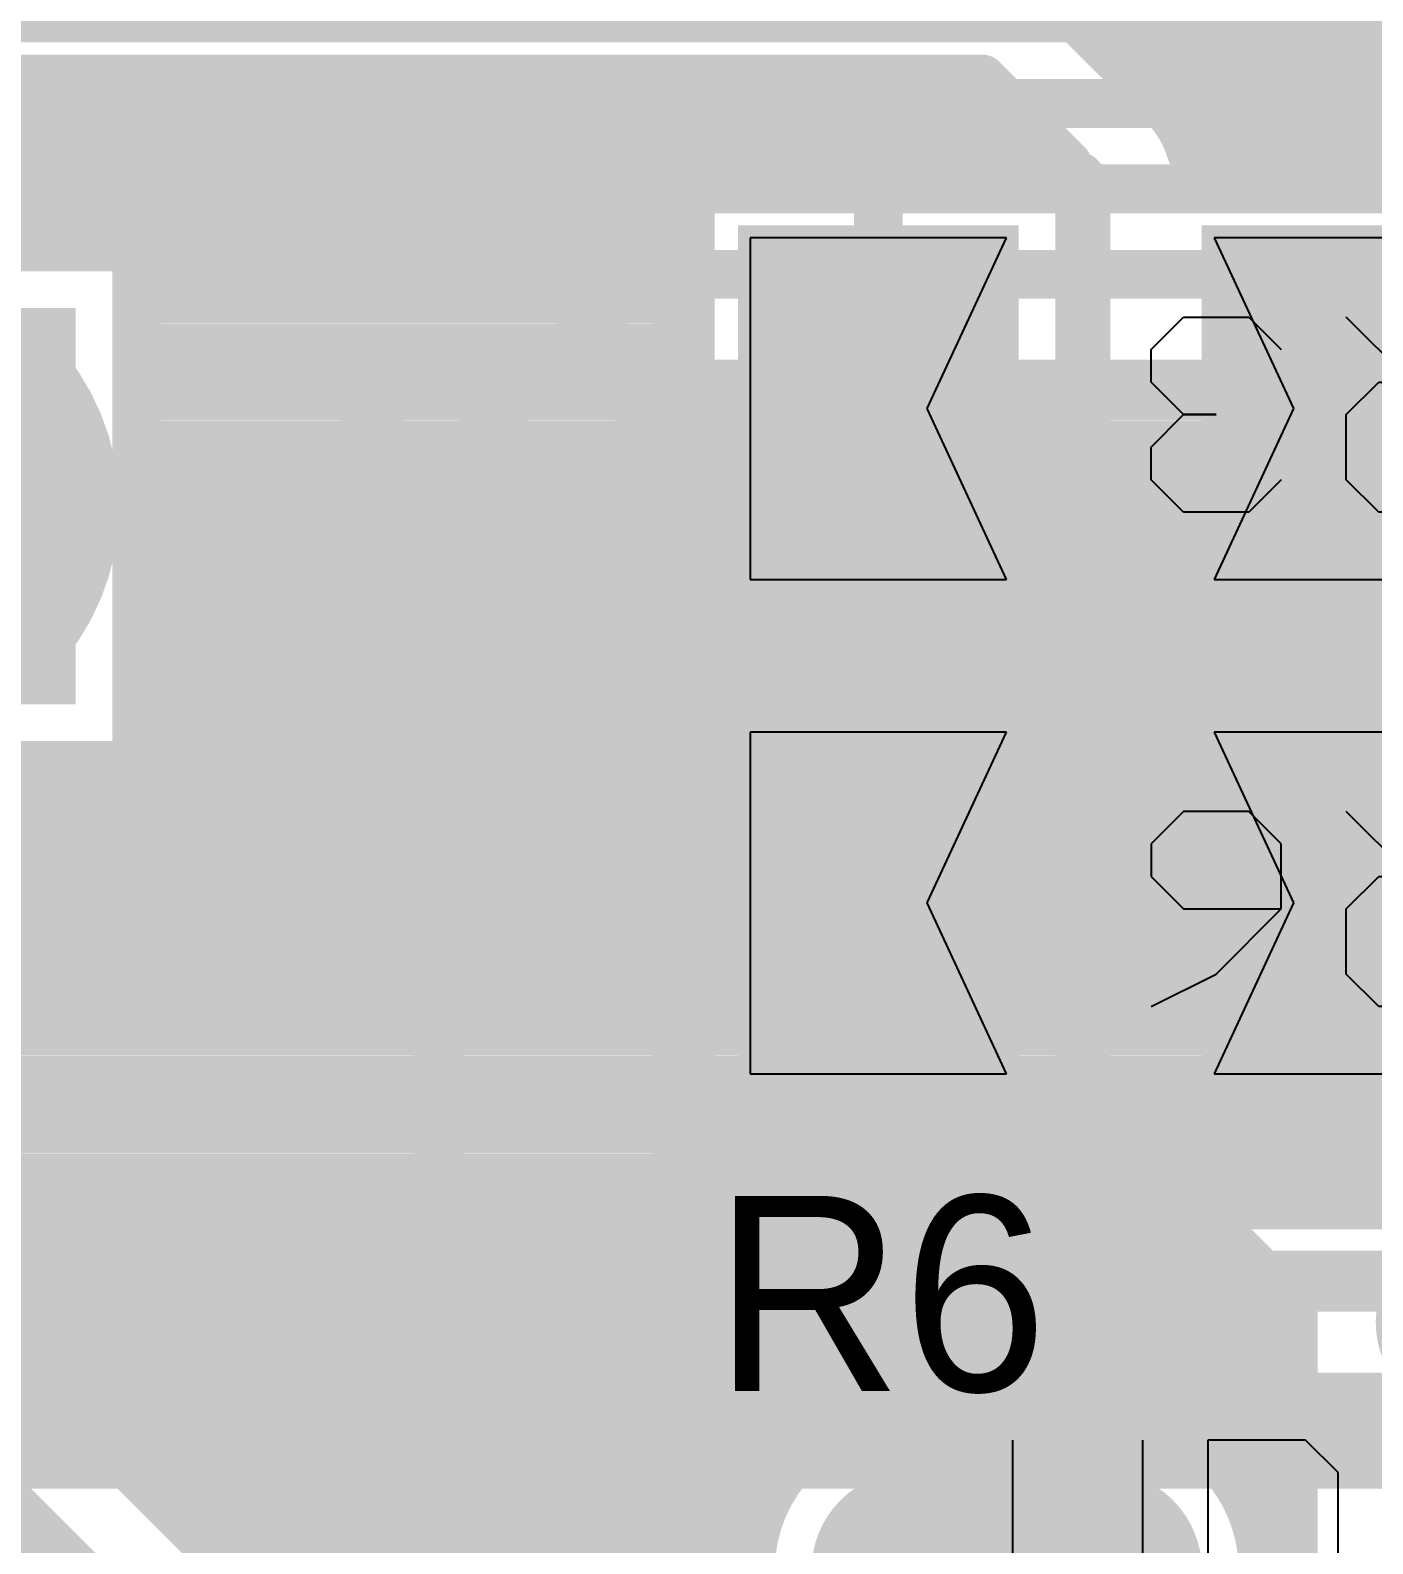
# Model space of a CAD drawing. Header units: millimetres. Extents: x 0.11 to 5.67, y 0.55 to 4.24.
# Drawn here: x 2.9853 to 3.2018, y 2.6171 to 2.8612 of the extents above; entities that cross this region are included whole.
import ezdxf

# ---------------------------------------------------------------- set-up
doc = ezdxf.new("R2010")
doc.units = ezdxf.units.MM
doc.header["$MEASUREMENT"] = 0
for name, color, linetype in [('BottomLayer', 5, 'Continuous'), ('BottomSolder', 6, 'Continuous'), ('InternalPlane1', 76, 'Continuous'), ('InternalPlane2', 16, 'Continuous'), ('Mechanical3', 76, 'Continuous'), ('MultiLayer', 9, 'Continuous'), ('TopLayer', 1, 'Continuous'), ('TopOverlay', 2, 'Continuous'), ('TopPaste', 8, 'Continuous'), ('TopSolder', 216, 'Continuous'), ('ViaHoleLayer', 16, 'Continuous')]:
    doc.layers.add(name, color=color, linetype=linetype)

# ---------------------------------------------------------------- blocks, each defined once
blk = doc.blocks.new('SOT_23_123__14')
at = {"layer": 'Mechanical3'}
for p, q in [((-0.04429, 0.01967), (-0.04429, -0.00132)), ((-0.0233, -0.00132), (-0.0233, 0.01967)), ((-0.01281, 0.01967), (-0.01281, -0.01181)), ((0.00294, 0.01967), (-0.01281, 0.01967)), ((0.00819, 0.01443), (0.00294, 0.01967)), ((0.02393, 0.01967), (0.01868, 0.01443)), ((0.03442, 0.01967), (0.02393, 0.01967)), ((0.03967, 0.01443), (0.03442, 0.01967)), ((0.07116, 0.01967), (0.05017, 0.01967)), ((0.05017, 0.01967), (0.05017, 0.00393)), ((0.00819, -0.00656), (0.00819, 0.01443)), ((0.03967, 0.00918), (0.03967, 0.01443)), ((0.01868, -0.01181), (0.03967, 0.00918)), ((0.05017, 0.00393), (0.06066, 0.00918)), ((0.06066, 0.00918), (0.06591, 0.00918)), ((0.06591, 0.00918), (0.07116, 0.00393)), ((0.07116, 0.00393), (0.07116, -0.00656)), ((-0.04429, -0.00132), (-0.0338, -0.01181)), ((-0.0338, -0.01181), (-0.0233, -0.00132)), ((0.00294, -0.01181), (0.00819, -0.00656)), ((0.05541, -0.01181), (0.05017, -0.00656)), ((0.07116, -0.00656), (0.06591, -0.01181)), ((-0.01281, -0.01181), (0.00294, -0.01181)), ((0.03967, -0.01181), (0.01868, -0.01181)), ((0.06591, -0.01181), (0.05541, -0.01181))]:
    blk.add_line(p, q, dxfattribs=at)
at = {"layer": 'TopLayer', "const_width": 0.02807}
for points in [[(0.03027, 0.03866), (0.06125, 0.03866)], [(-0.06073, -0.00134), (-0.02975, -0.00134)], [(0.03027, -0.04134), (0.06125, -0.04134)]]:
    blk.add_lwpolyline(points, dxfattribs=at)
at = {"layer": 'TopLayer', "const_width": 0.01404}
for points in [[(0.02325, 0.03866, 1), (0.03729, 0.03866, 1)], [(0.05423, 0.03866, 1), (0.06827, 0.03866, 1)], [(-0.06775, -0.00134, 1), (-0.05371, -0.00134, 1)], [(-0.03677, -0.00134, 1), (-0.02273, -0.00134, 1)], [(0.02325, -0.04134, 1), (0.03729, -0.04134, 1)], [(0.05423, -0.04134, 1), (0.06827, -0.04134, 1)]]:
    blk.add_lwpolyline(points, format="xyb", close=True, dxfattribs=at)
at = {"layer": 'TopOverlay', "const_width": 0.01}
for points in [[(-0.02424, 0.05866), (0.01576, 0.05866)], [(-0.02424, 0.02866), (-0.02424, 0.05866)], [(0.02576, -0.01134), (0.02576, 0.00866)], [(-0.02424, -0.06134), (-0.02424, -0.03134)], [(-0.02424, -0.06134), (0.01576, -0.06134)]]:
    blk.add_lwpolyline(points, dxfattribs=at)
at = {"layer": 'TopOverlay', "const_width": 0.005}
for points in [[(-0.02674, 0.05866, 1), (-0.02174, 0.05866, 1)], [(-0.02674, 0.05866, 1), (-0.02174, 0.05866, 1)], [(0.01326, 0.05866, 1), (0.01826, 0.05866, 1)], [(-0.02674, 0.02866, 1), (-0.02174, 0.02866, 1)], [(0.02326, 0.00866, 1), (0.02826, 0.00866, 1)], [(0.02326, -0.01134, 1), (0.02826, -0.01134, 1)], [(-0.02674, -0.03134, 1), (-0.02174, -0.03134, 1)], [(-0.02674, -0.06134, 1), (-0.02174, -0.06134, 1)], [(-0.02674, -0.06134, 1), (-0.02174, -0.06134, 1)], [(0.01326, -0.06134, 1), (0.01826, -0.06134, 1)]]:
    blk.add_lwpolyline(points, format="xyb", close=True, dxfattribs=at)
at = {"layer": 'TopPaste', "const_width": 0.02807}
for points in [[(0.03027, 0.03866), (0.06125, 0.03866)], [(-0.06073, -0.00134), (-0.02975, -0.00134)], [(0.03027, -0.04134), (0.06125, -0.04134)]]:
    blk.add_lwpolyline(points, dxfattribs=at)
at = {"layer": 'TopPaste', "const_width": 0.01404}
for points in [[(0.02325, 0.03866, 1), (0.03729, 0.03866, 1)], [(0.05423, 0.03866, 1), (0.06827, 0.03866, 1)], [(-0.06775, -0.00134, 1), (-0.05371, -0.00134, 1)], [(-0.03677, -0.00134, 1), (-0.02273, -0.00134, 1)], [(0.02325, -0.04134, 1), (0.03729, -0.04134, 1)], [(0.05423, -0.04134, 1), (0.06827, -0.04134, 1)]]:
    blk.add_lwpolyline(points, format="xyb", close=True, dxfattribs=at)
at = {"layer": 'TopSolder', "const_width": 0.03201}
for points in [[(0.03027, 0.03866), (0.06125, 0.03866)], [(-0.06073, -0.00134), (-0.02975, -0.00134)], [(0.03027, -0.04134), (0.06125, -0.04134)]]:
    blk.add_lwpolyline(points, dxfattribs=at)
at = {"layer": 'TopSolder', "const_width": 0.016}
for points in [[(0.02227, 0.03866, 1), (0.03827, 0.03866, 1)], [(0.05325, 0.03866, 1), (0.06925, 0.03866, 1)], [(-0.06873, -0.00134, 1), (-0.05273, -0.00134, 1)], [(-0.03775, -0.00134, 1), (-0.02175, -0.00134, 1)], [(0.02227, -0.04134, 1), (0.03827, -0.04134, 1)], [(0.05325, -0.04134, 1), (0.06925, -0.04134, 1)]]:
    blk.add_lwpolyline(points, format="xyb", close=True, dxfattribs=at)
blk = doc.blocks.new('RC0805_15')
at = {"layer": 'Mechanical3'}
for p, q in [((-0.05906, -0.01476), (-0.05906, 0.01672)), ((-0.05906, 0.01672), (-0.04331, 0.01672)), ((-0.04331, 0.01672), (-0.03806, 0.01147)), ((-0.00658, 0.01672), (-0.01707, 0.01147)), ((-0.03806, 0.01147), (-0.03806, 0.00098)), ((-0.01707, 0.01147), (-0.02757, 0.00098)), ((-0.03806, 0.00098), (-0.04331, -0.00427)), ((-0.02757, 0.00098), (-0.02757, -0.00952)), ((-0.01183, 0.00098), (-0.02757, 0.00098)), ((-0.00658, -0.00427), (-0.01183, 0.00098)), ((-0.04331, -0.00427), (-0.05906, -0.00427)), ((-0.04856, -0.00427), (-0.03806, -0.01476)), ((-0.00658, -0.00952), (-0.00658, -0.00427)), ((-0.02757, -0.00952), (-0.02232, -0.01476)), ((-0.01183, -0.01476), (-0.00658, -0.00952)), ((-0.02232, -0.01476), (-0.01183, -0.01476))]:
    blk.add_line(p, q, dxfattribs=at)
at = {"layer": 'TopLayer'}
for points in [[(-0.05807, 0.02756), (-0.05807, -0.02756), (-0.01673, 0.02756), (-0.01673, -0.02756)], [(0.05807, -0.02756), (0.05807, 0.02756), (0.01673, -0.02756), (0.01673, 0.02756)]]:
    blk.add_solid(points, dxfattribs=at)
at = {"layer": 'TopOverlay', "const_width": 0.00394}
for points in [[(0.06575, 0.03504), (-0.06575, 0.03504)], [(-0.06575, 0.03504), (-0.06575, -0.03504)], [(0.06575, 0.03504), (0.06575, -0.03504)], [(0.06575, -0.03504), (-0.06575, -0.03504)]]:
    blk.add_lwpolyline(points, dxfattribs=at)
at = {"layer": 'TopOverlay', "const_width": 0.00197}
for points in [[(-0.06673, 0.03504, 1), (-0.06476, 0.03504, 1)], [(-0.06673, 0.03504, 1), (-0.06476, 0.03504, 1)], [(0.06476, 0.03504, 1), (0.06673, 0.03504, 1)], [(0.06476, 0.03504, 1), (0.06673, 0.03504, 1)], [(-0.06673, -0.03504, 1), (-0.06476, -0.03504, 1)], [(-0.06673, -0.03504, 1), (-0.06476, -0.03504, 1)], [(0.06476, -0.03504, 1), (0.06673, -0.03504, 1)], [(0.06476, -0.03504, 1), (0.06673, -0.03504, 1)]]:
    blk.add_lwpolyline(points, format="xyb", close=True, dxfattribs=at)
at = {"layer": 'TopPaste'}
for p, q in [((-0.05807, 0.02756), (-0.05807, -0.02756)), ((-0.01673, 0.02756), (-0.05807, 0.02756)), ((-0.02953, 0), (-0.01673, 0.02756)), ((0.05807, 0.02756), (0.01673, 0.02756)), ((0.01673, 0.02756), (0.02953, 0)), ((0.05807, -0.02756), (0.05807, 0.02756)), ((-0.01673, -0.02756), (-0.02953, 0)), ((0.02953, 0), (0.01673, -0.02756)), ((-0.05807, -0.02756), (-0.01673, -0.02756)), ((0.01673, -0.02756), (0.05807, -0.02756))]:
    blk.add_line(p, q, dxfattribs=at)
at = {"layer": 'TopSolder'}
for points in [[(-0.06004, 0.02953), (-0.06004, -0.02953), (-0.01476, 0.02953), (-0.01476, -0.02953)], [(0.06004, -0.02953), (0.06004, 0.02953), (0.01476, -0.02953), (0.01476, 0.02953)]]:
    blk.add_solid(points, dxfattribs=at)
blk = doc.blocks.new('RC0805_16')
at = {"layer": 'Mechanical3'}
for p, q in [((-0.05906, -0.01476), (-0.05906, 0.01672)), ((-0.05906, 0.01672), (-0.04331, 0.01672)), ((-0.04331, 0.01672), (-0.03806, 0.01147)), ((-0.02757, 0.01147), (-0.02232, 0.01672)), ((-0.02232, 0.01672), (-0.01183, 0.01672)), ((-0.01183, 0.01672), (-0.00658, 0.01147)), ((-0.03806, 0.01147), (-0.03806, 0.00098)), ((-0.00658, 0.01147), (-0.00658, 0.00623)), ((-0.00658, 0.00623), (-0.01183, 0.00098)), ((-0.03806, 0.00098), (-0.04331, -0.00427)), ((-0.01183, 0.00098), (-0.01707, 0.00098)), ((-0.01707, 0.00098), (-0.01183, 0.00098)), ((-0.01183, 0.00098), (-0.00658, -0.00427)), ((-0.04331, -0.00427), (-0.05906, -0.00427)), ((-0.04856, -0.00427), (-0.03806, -0.01476)), ((-0.00658, -0.00427), (-0.00658, -0.00952)), ((-0.02232, -0.01476), (-0.02757, -0.00952)), ((-0.00658, -0.00952), (-0.01183, -0.01476)), ((-0.01183, -0.01476), (-0.02232, -0.01476))]:
    blk.add_line(p, q, dxfattribs=at)
at = {"layer": 'TopLayer'}
for points in [[(-0.05807, 0.02756), (-0.05807, -0.02756), (-0.01673, 0.02756), (-0.01673, -0.02756)], [(0.05807, -0.02756), (0.05807, 0.02756), (0.01673, -0.02756), (0.01673, 0.02756)]]:
    blk.add_solid(points, dxfattribs=at)
at = {"layer": 'TopOverlay', "const_width": 0.00394}
for points in [[(0.06575, 0.03504), (-0.06575, 0.03504)], [(-0.06575, 0.03504), (-0.06575, -0.03504)], [(0.06575, 0.03504), (0.06575, -0.03504)], [(0.06575, -0.03504), (-0.06575, -0.03504)]]:
    blk.add_lwpolyline(points, dxfattribs=at)
at = {"layer": 'TopOverlay', "const_width": 0.00197}
for points in [[(-0.06673, 0.03504, 1), (-0.06476, 0.03504, 1)], [(-0.06673, 0.03504, 1), (-0.06476, 0.03504, 1)], [(0.06476, 0.03504, 1), (0.06673, 0.03504, 1)], [(0.06476, 0.03504, 1), (0.06673, 0.03504, 1)], [(-0.06673, -0.03504, 1), (-0.06476, -0.03504, 1)], [(-0.06673, -0.03504, 1), (-0.06476, -0.03504, 1)], [(0.06476, -0.03504, 1), (0.06673, -0.03504, 1)], [(0.06476, -0.03504, 1), (0.06673, -0.03504, 1)]]:
    blk.add_lwpolyline(points, format="xyb", close=True, dxfattribs=at)
at = {"layer": 'TopPaste'}
for p, q in [((-0.05807, 0.02756), (-0.05807, -0.02756)), ((-0.01673, 0.02756), (-0.05807, 0.02756)), ((-0.02953, 0), (-0.01673, 0.02756)), ((0.05807, 0.02756), (0.01673, 0.02756)), ((0.01673, 0.02756), (0.02953, 0)), ((0.05807, -0.02756), (0.05807, 0.02756)), ((-0.01673, -0.02756), (-0.02953, 0)), ((0.02953, 0), (0.01673, -0.02756)), ((-0.05807, -0.02756), (-0.01673, -0.02756)), ((0.01673, -0.02756), (0.05807, -0.02756))]:
    blk.add_line(p, q, dxfattribs=at)
at = {"layer": 'TopSolder'}
for points in [[(-0.06004, 0.02953), (-0.06004, -0.02953), (-0.01476, 0.02953), (-0.01476, -0.02953)], [(0.06004, -0.02953), (0.06004, 0.02953), (0.01476, -0.02953), (0.01476, 0.02953)]]:
    blk.add_solid(points, dxfattribs=at)
blk = doc.blocks.new('CC8X11_5_L_229')
at = {"layer": 'BottomLayer'}
blk.add_solid([(-0.03, -0.03), (0.03, -0.03), (-0.03, 0.03), (0.03, 0.03)], dxfattribs=at)
at = {"layer": 'BottomSolder'}
blk.add_solid([(-0.03197, -0.03197), (0.03197, -0.03197), (-0.03197, 0.03197), (0.03197, 0.03197)], dxfattribs=at)
at = {"layer": 'InternalPlane1', "const_width": 0.039}
blk.add_lwpolyline([(-0.0195, 0, 1), (0.0195, 0, 1)], format="xyb", close=True, dxfattribs=at)
at = {"layer": 'InternalPlane2', "const_width": 0.039}
blk.add_lwpolyline([(-0.0195, 0, 1), (0.0195, 0, 1)], format="xyb", close=True, dxfattribs=at)
at = {"layer": 'MultiLayer'}
blk.add_solid([(-0.03, -0.03), (0.03, -0.03), (-0.03, 0.03), (0.03, 0.03)], dxfattribs=at)
at = {"layer": 'TopLayer'}
blk.add_solid([(-0.03, -0.03), (0.03, -0.03), (-0.03, 0.03), (0.03, 0.03)], dxfattribs=at)
at = {"layer": 'TopOverlay'}
for points, const_width in [([(-0.09055, 0.5315), (-0.09055, 0.07874)], 0.00787), ([(0.22441, 0.07874), (-0.09055, 0.07874)], 0.00787), ([(-0.07992, 0.02362), (-0.07992, -0.02362)], 0.01), ([(-0.0563, 0), (-0.10236, 0)], 0.01)]:
    blk.add_lwpolyline(points, dxfattribs=dict(at, const_width=const_width))
for points, const_width in [([(-0.09252, 0.07874, 1), (-0.08858, 0.07874, 1)], 0.00394), ([(-0.09252, 0.07874, 1), (-0.08858, 0.07874, 1)], 0.00394), ([(-0.08242, 0.02362, 1), (-0.07742, 0.02362, 1)], 0.005), ([(-0.10486, 0, 1), (-0.09986, 0, 1)], 0.005), ([(-0.0588, 0, 1), (-0.0538, 0, 1)], 0.005), ([(-0.08242, -0.02362, 1), (-0.07742, -0.02362, 1)], 0.005)]:
    blk.add_lwpolyline(points, format="xyb", close=True, dxfattribs=dict(at, const_width=const_width))
at = {"layer": 'TopSolder'}
blk.add_solid([(-0.03197, -0.03197), (0.03197, -0.03197), (-0.03197, 0.03197), (0.03197, 0.03197)], dxfattribs=at)

msp = doc.modelspace()

# ---------------------------------------------------------------- linework, layer by layer
at = {"layer": 'BottomLayer'}
for points, const_width in [([(2.67263, 2.86319), (3.70276, 2.86319)], 0.00787), ([(2.66693, 2.84941), (3.65846, 2.84941)], 0.00787), ([(2.66122, 2.83563), (3.61909, 2.83563)], 0.00787), ([(3, 2.73819), (3.08366, 2.82185)], 0.00787), ([(3.08366, 2.82185), (3.59055, 2.82185)], 0.00787), ([(3.01253, 2.72566), (3.091, 2.80413)], 0.00787), ([(3.091, 2.80413), (3.58321, 2.80413)], 0.00787), ([(3.08902, 2.80216), (3.58519, 2.80216)], 0.00787), ([(3.08115, 2.79428), (3.59306, 2.79428)], 0.00787), ([(3.07328, 2.78641), (3.60094, 2.78641)], 0.00787), ([(3.0654, 2.77854), (3.60881, 2.77854)], 0.00787), ([(3.05753, 2.77066), (3.61668, 2.77066)], 0.00787), ([(3.04965, 2.76279), (3.62576, 2.76279)], 0.00787), ([(3.04178, 2.75491), (3.67325, 2.75491)], 0.00787), ([(3.03391, 2.74704), (3.22946, 2.74704)], 0.00787), ([(2.80807, 2.73819), (3, 2.73819)], 0.00787), ([(3.02603, 2.73917), (3.22154, 2.73917)], 0.00787), ([(3.01816, 2.73129), (3.21821, 2.73129)], 0.00787), ([(3.00978, 2.72342), (3.2176, 2.72342)], 0.00787), ([(2.80807, 2.72047), (3, 2.72047)], 0.00787), ([(2.76181, 2.71554), (3.21949, 2.71554)], 0.00787), ([(2.76181, 2.70767), (3.22465, 2.70767)], 0.00787), ([(2.76181, 2.6998), (3.23727, 2.6998)], 0.00787), ([(2.83858, 2.69192), (3.24514, 2.69192)], 0.00787), ([(2.90354, 2.68405), (3.14944, 2.68405)], 0.00787), ([(3.16355, 2.68405), (3.25302, 2.68405)], 0.00787), ([(3.17396, 2.67815), (3.22934, 2.67815)], 0.00787), ([(2.90354, 2.67617), (3.13713, 2.67617)], 0.00787), ([(2.90354, 2.6683), (3.13249, 2.6683)], 0.00787), ([(2.90354, 2.66043), (3.13092, 2.66043)], 0.00787), ([(3.1565, 2.65945), (3.22934, 2.65945)], 0.00984), ([(2.90354, 2.65255), (3.13185, 2.65255)], 0.00787), ([(2.90354, 2.64468), (3.1356, 2.64468)], 0.00787), ([(3.17396, 2.64075), (3.2216, 2.64075)], 0.00787), ([(2.90354, 2.6368), (3.14458, 2.6368)], 0.00787), ([(3.16842, 2.6368), (3.22554, 2.6368)], 0.00787), ([(2.83858, 2.62992), (3.23242, 2.62992)], 0.00787)]:
    msp.add_lwpolyline(points, dxfattribs=dict(at, const_width=const_width))
for points, const_width in [([(3.08169, 2.82185, 1), (3.08563, 2.82185, 1)], 0.00394), ([(3.08169, 2.82185, 1), (3.08563, 2.82185, 1)], 0.00394), ([(3.08903, 2.80413, 1), (3.09297, 2.80413, 1)], 0.00394), ([(3.08903, 2.80413, 1), (3.09297, 2.80413, 1)], 0.00394), ([(3.08706, 2.80216, 1), (3.09099, 2.80216, 1)], 0.00394), ([(3.07918, 2.79428, 1), (3.08312, 2.79428, 1)], 0.00394), ([(3.07131, 2.78641, 1), (3.07524, 2.78641, 1)], 0.00394), ([(3.06343, 2.77854, 1), (3.06737, 2.77854, 1)], 0.00394), ([(3.05556, 2.77066, 1), (3.0595, 2.77066, 1)], 0.00394), ([(3.04769, 2.76279, 1), (3.05162, 2.76279, 1)], 0.00394), ([(3.03981, 2.75491, 1), (3.04375, 2.75491, 1)], 0.00394), ([(3.03194, 2.74704, 1), (3.03587, 2.74704, 1)], 0.00394), ([(2.99803, 2.73819, 1), (3.00197, 2.73819, 1)], 0.00394), ([(2.99803, 2.73819, 1), (3.00197, 2.73819, 1)], 0.00394), ([(3.02406, 2.73917, 1), (3.028, 2.73917, 1)], 0.00394), ([(3.01619, 2.73129, 1), (3.02013, 2.73129, 1)], 0.00394), ([(3.01056, 2.72566, 1), (3.0145, 2.72566, 1)], 0.00394), ([(3.01056, 2.72566, 1), (3.0145, 2.72566, 1)], 0.00394), ([(3.01056, 2.72566, 1), (3.0145, 2.72566, 1)], 0.00394), ([(3.00781, 2.72342, 1), (3.01175, 2.72342, 1)], 0.00394), ([(2.99803, 2.72047, 1), (3.00197, 2.72047, 1)], 0.00394), ([(2.99803, 2.72047, 1), (3.00197, 2.72047, 1)], 0.00394), ([(2.99803, 2.72047, 1), (3.00197, 2.72047, 1)], 0.00394), ([(3.14747, 2.68405, 1), (3.15141, 2.68405, 1)], 0.00394), ([(3.16158, 2.68405, 1), (3.16552, 2.68405, 1)], 0.00394), ([(3.172, 2.67815, 1), (3.17593, 2.67815, 1)], 0.00394), ([(3.172, 2.67815, 1), (3.17593, 2.67815, 1)], 0.00394), ([(3.13516, 2.67617, 1), (3.1391, 2.67617, 1)], 0.00394), ([(3.13052, 2.6683, 1), (3.13445, 2.6683, 1)], 0.00394), ([(3.15059, 2.65945, 1), (3.1624, 2.65945, 1)], 0.01181), ([(3.12896, 2.66043, 1), (3.13289, 2.66043, 1)], 0.00394), ([(3.15404, 2.65945, 1), (3.15896, 2.65945, 1)], 0.00492), ([(3.12988, 2.65255, 1), (3.13382, 2.65255, 1)], 0.00394), ([(3.13363, 2.64468, 1), (3.13757, 2.64468, 1)], 0.00394), ([(3.172, 2.64075, 1), (3.17593, 2.64075, 1)], 0.00394), ([(3.172, 2.64075, 1), (3.17593, 2.64075, 1)], 0.00394), ([(3.14261, 2.6368, 1), (3.14654, 2.6368, 1)], 0.00394), ([(3.16645, 2.6368, 1), (3.17038, 2.6368, 1)], 0.00394)]:
    msp.add_lwpolyline(points, format="xyb", close=True, dxfattribs=dict(at, const_width=const_width))
at = {"layer": 'BottomLayer', "const_width": 0.00787}
for points in [[(3.01253, 2.72566, -0.198912), (3, 2.72047)], [(3.01253, 2.72566, -0.198912), (3, 2.72047)], [(3.17396, 2.64075, -2.302548), (3.17396, 2.67815)]]:
    msp.add_lwpolyline(points, format="xyb", dxfattribs=at)
at = {"layer": 'InternalPlane1', "const_width": 0.02591}
msp.add_lwpolyline([(3.14354, 2.65945, 1), (3.16945, 2.65945, 1)], format="xyb", close=True, dxfattribs=at)
at = {"layer": 'InternalPlane2', "const_width": 0.02591}
msp.add_lwpolyline([(3.14354, 2.65945, 1), (3.16945, 2.65945, 1)], format="xyb", close=True, dxfattribs=at)
at = {"layer": 'MultiLayer', "const_width": 0.01181}
msp.add_lwpolyline([(3.15059, 2.65945, 1), (3.1624, 2.65945, 1)], format="xyb", close=True, dxfattribs=at)
at = {"layer": 'TopLayer', "const_width": 0.00787}
for points in [[(3.15131, 2.86587), (3.16509, 2.85209)], [(3.15203, 2.86515), (3.38498, 2.86515)], [(3.1599, 2.85728), (3.39285, 2.85728)], [(2.94783, 2.85335), (3.13878, 2.85335)], [(3.13878, 2.85335), (3.15256, 2.83957)], [(2.94389, 2.8494), (3.14272, 2.8494)], [(3.16777, 2.8494), (3.2153, 2.8494)], [(2.93602, 2.84153), (3.1506, 2.84153)], [(3.17253, 2.84154), (3.21186, 2.84154)], [(3.08957, 2.83957), (3.15256, 2.83957)], [(3.08957, 2.76083), (3.08957, 2.83957)], [(3.15453, 2.76083), (3.15453, 2.8376)], [(3.12205, 2.8002), (3.12205, 2.83563)], [(3.15551, 2.68898), (3.15551, 2.83661)], [(2.92814, 2.83365), (3.08957, 2.83365)], [(2.92075, 2.82626), (3.00244, 2.82626)], [(3.00244, 2.74264), (3.00244, 2.82626)], [(3.00244, 2.82578), (3.08957, 2.82578)], [(3.00244, 2.81791), (3.08957, 2.81791)], [(3.00244, 2.81003), (3.08957, 2.81003)], [(3.00244, 2.80216), (3.08957, 2.80216)], [(3.0935, 2.8002), (3.12205, 2.8002)], [(3.12205, 2.76476), (3.12205, 2.8002)], [(3.12205, 2.8002), (3.15059, 2.8002)], [(3.19685, 2.8002), (3.22539, 2.8002)], [(3.19685, 2.76476), (3.19685, 2.8002)], [(3.00244, 2.79428), (3.08957, 2.79428)], [(3.00244, 2.78641), (3.08957, 2.78641)], [(2.96063, 2.78445), (2.9985, 2.78445)], [(3.00244, 2.77854), (3.08957, 2.77854)], [(3.00244, 2.77066), (3.08957, 2.77066)], [(3.00244, 2.76279), (3.08957, 2.76279)], [(3.08957, 2.76083), (3.15453, 2.76083)], [(3.08957, 2.75984), (3.15453, 2.75984)], [(3.08957, 2.6811), (3.08957, 2.75984)], [(3.15453, 2.6811), (3.15453, 2.75984)], [(3.17323, 2.76083), (3.22933, 2.76083)], [(3.17323, 2.75984), (3.22933, 2.75984)], [(3.00244, 2.75491), (3.08957, 2.75491)], [(3.12205, 2.72047), (3.12205, 2.75591)], [(3.19685, 2.72047), (3.19685, 2.75591)], [(3.00244, 2.74704), (3.08957, 2.74704)], [(2.91882, 2.74264), (3.00244, 2.74264)], [(2.89567, 2.73917), (3.08957, 2.73917)], [(2.89567, 2.73524), (3.04528, 2.58563)], [(2.89961, 2.73129), (3.08957, 2.73129)], [(2.88314, 2.72271), (3.03275, 2.5731)], [(2.90749, 2.72342), (3.08957, 2.72342)], [(3.0935, 2.72047), (3.12205, 2.72047)], [(3.12205, 2.72047), (3.15059, 2.72047)], [(3.12205, 2.68504), (3.12205, 2.72047)], [(3.19685, 2.72047), (3.22539, 2.72047)], [(3.19685, 2.68504), (3.19685, 2.72047)], [(2.91536, 2.71554), (3.08957, 2.71554)], [(2.92324, 2.70767), (3.08957, 2.70767)], [(2.93111, 2.6998), (3.08957, 2.6998)], [(2.93898, 2.69192), (3.08957, 2.69192)], [(3.15551, 2.68898), (3.18898, 2.65551)], [(2.94686, 2.68405), (3.08957, 2.68405)], [(3.15453, 2.68405), (3.16044, 2.68405)], [(3.08957, 2.6811), (3.15453, 2.6811)], [(3.18844, 2.6811), (3.22933, 2.6811)], [(3.18943, 2.68012), (3.21285, 2.68012)], [(2.95473, 2.67617), (3.16831, 2.67617)], [(2.96261, 2.6683), (3.17619, 2.6683)], [(2.97048, 2.66043), (3.18406, 2.66043)], [(3.18898, 2.58957), (3.18898, 2.65551)], [(2.97835, 2.65255), (3.18898, 2.65255)], [(2.98623, 2.64468), (3.18898, 2.64468)], [(3.12726, 2.63868), (3.15824, 2.63868)], [(2.9941, 2.6368), (3.11759, 2.6368)], [(3.14275, 2.61283), (3.14275, 2.63474)], [(3.16791, 2.6368), (3.18898, 2.6368)], [(3.00198, 2.62893), (3.10704, 2.62893)], [(3.17847, 2.62893), (3.18898, 2.62893)], [(2.80931, 2.62106), (2.98479, 2.62106)], [(3.00985, 2.62106), (3.10276, 2.62106)], [(3.18275, 2.62106), (3.18898, 2.62106)], [(2.81719, 2.61318), (2.99267, 2.61318)], [(3.01772, 2.61318), (3.10142, 2.61318)], [(3.18409, 2.61318), (3.18898, 2.61318)]]:
    msp.add_lwpolyline(points, dxfattribs=at)
at = {"layer": 'TopLayer'}
for points, const_width in [([(3.15006, 2.86515, 1), (3.154, 2.86515, 1)], 0.00394), ([(3.15794, 2.85728, 1), (3.16187, 2.85728, 1)], 0.00394), ([(3.13681, 2.85335, 1), (3.14075, 2.85335, 1)], 0.00394), ([(3.13681, 2.85335, 1), (3.14075, 2.85335, 1)], 0.00394), ([(3.16312, 2.85209, 1), (3.16705, 2.85209, 1)], 0.00394), ([(3.16557, 2.84962, 1), (3.16951, 2.84962, 1)], 0.00394), ([(3.14076, 2.8494, 1), (3.14469, 2.8494, 1)], 0.00394), ([(3.1658, 2.8494, 1), (3.16974, 2.8494, 1)], 0.00394), ([(3.14863, 2.84153, 1), (3.15257, 2.84153, 1)], 0.00394), ([(3.17056, 2.84154, 1), (3.1745, 2.84154, 1)], 0.00394), ([(3.17056, 2.84154, 1), (3.1745, 2.84154, 1)], 0.00394), ([(3.0876, 2.83957, 1), (3.09154, 2.83957, 1)], 0.00394), ([(3.0876, 2.83957, 1), (3.09154, 2.83957, 1)], 0.00394), ([(3.15059, 2.83957, 1), (3.15453, 2.83957, 1)], 0.00394), ([(3.15059, 2.83957, 1), (3.15453, 2.83957, 1)], 0.00394), ([(3.15256, 2.8376, 1), (3.1565, 2.8376, 1)], 0.00394), ([(3.12008, 2.83563, 1), (3.12402, 2.83563, 1)], 0.00394), ([(3.15354, 2.83661, 1), (3.15748, 2.83661, 1)], 0.00394), ([(3.0876, 2.83365, 1), (3.09154, 2.83365, 1)], 0.00394), ([(3.00047, 2.82626, 1), (3.00441, 2.82626, 1)], 0.00394), ([(3.00047, 2.82626, 1), (3.00441, 2.82626, 1)], 0.00394), ([(3.00047, 2.82578, 1), (3.00441, 2.82578, 1)], 0.00394), ([(3.0876, 2.82578, 1), (3.09154, 2.82578, 1)], 0.00394), ([(3.00047, 2.81791, 1), (3.00441, 2.81791, 1)], 0.00394), ([(3.0876, 2.81791, 1), (3.09154, 2.81791, 1)], 0.00394), ([(3.00047, 2.81003, 1), (3.00441, 2.81003, 1)], 0.00394), ([(3.0876, 2.81003, 1), (3.09154, 2.81003, 1)], 0.00394), ([(3.00047, 2.80216, 1), (3.00441, 2.80216, 1)], 0.00394), ([(3.0876, 2.80216, 1), (3.09154, 2.80216, 1)], 0.00394), ([(3.09154, 2.8002, 1), (3.09547, 2.8002, 1)], 0.00394), ([(3.12008, 2.8002, 1), (3.12402, 2.8002, 1)], 0.00394), ([(3.12008, 2.8002, 1), (3.12402, 2.8002, 1)], 0.00394), ([(3.12008, 2.8002, 1), (3.12402, 2.8002, 1)], 0.00394), ([(3.12008, 2.8002, 1), (3.12402, 2.8002, 1)], 0.00394), ([(3.14862, 2.8002, 1), (3.15256, 2.8002, 1)], 0.00394), ([(3.19488, 2.8002, 1), (3.19882, 2.8002, 1)], 0.00394), ([(3.19488, 2.8002, 1), (3.19882, 2.8002, 1)], 0.00394), ([(3.00047, 2.79428, 1), (3.00441, 2.79428, 1)], 0.00394), ([(3.0876, 2.79428, 1), (3.09154, 2.79428, 1)], 0.00394), ([(3.00047, 2.78641, 1), (3.00441, 2.78641, 1)], 0.00394), ([(3.0876, 2.78641, 1), (3.09154, 2.78641, 1)], 0.00394), ([(2.99654, 2.78445, 1), (3.00047, 2.78445, 1)], 0.00394), ([(3.00047, 2.77854, 1), (3.00441, 2.77854, 1)], 0.00394), ([(3.0876, 2.77854, 1), (3.09154, 2.77854, 1)], 0.00394), ([(3.00047, 2.77066, 1), (3.00441, 2.77066, 1)], 0.00394), ([(3.0876, 2.77066, 1), (3.09154, 2.77066, 1)], 0.00394), ([(3.12008, 2.76476, 1), (3.12402, 2.76476, 1)], 0.00394), ([(3.19488, 2.76476, 1), (3.19882, 2.76476, 1)], 0.00394), ([(3.00047, 2.76279, 1), (3.00441, 2.76279, 1)], 0.00394), ([(3.0876, 2.76279, 1), (3.09154, 2.76279, 1)], 0.00394), ([(3.0876, 2.76083, 1), (3.09154, 2.76083, 1)], 0.00394), ([(3.0876, 2.76083, 1), (3.09154, 2.76083, 1)], 0.00394), ([(3.0876, 2.75984, 1), (3.09154, 2.75984, 1)], 0.00394), ([(3.0876, 2.75984, 1), (3.09154, 2.75984, 1)], 0.00394), ([(3.15256, 2.76083, 1), (3.1565, 2.76083, 1)], 0.00394), ([(3.15256, 2.76083, 1), (3.1565, 2.76083, 1)], 0.00394), ([(3.15256, 2.75984, 1), (3.1565, 2.75984, 1)], 0.00394), ([(3.15256, 2.75984, 1), (3.1565, 2.75984, 1)], 0.00394), ([(3.17126, 2.76083, 1), (3.1752, 2.76083, 1)], 0.00394), ([(3.17126, 2.75984, 1), (3.1752, 2.75984, 1)], 0.00394), ([(3.00047, 2.75491, 1), (3.00441, 2.75491, 1)], 0.00394), ([(3.0876, 2.75491, 1), (3.09154, 2.75491, 1)], 0.00394), ([(3.12008, 2.75591, 1), (3.12402, 2.75591, 1)], 0.00394), ([(3.19488, 2.75591, 1), (3.19882, 2.75591, 1)], 0.00394), ([(3.00047, 2.74704, 1), (3.00441, 2.74704, 1)], 0.00394), ([(3.0876, 2.74704, 1), (3.09154, 2.74704, 1)], 0.00394), ([(3.00047, 2.74264, 1), (3.00441, 2.74264, 1)], 0.00394), ([(3.00047, 2.74264, 1), (3.00441, 2.74264, 1)], 0.00394), ([(3.0876, 2.73917, 1), (3.09154, 2.73917, 1)], 0.00394), ([(3.0876, 2.73129, 1), (3.09154, 2.73129, 1)], 0.00394), ([(3.0876, 2.72342, 1), (3.09154, 2.72342, 1)], 0.00394), ([(3.09154, 2.72047, 1), (3.09547, 2.72047, 1)], 0.00394), ([(3.12008, 2.72047, 1), (3.12402, 2.72047, 1)], 0.00394), ([(3.12008, 2.72047, 1), (3.12402, 2.72047, 1)], 0.00394), ([(3.12008, 2.72047, 1), (3.12402, 2.72047, 1)], 0.00394), ([(3.12008, 2.72047, 1), (3.12402, 2.72047, 1)], 0.00394), ([(3.14862, 2.72047, 1), (3.15256, 2.72047, 1)], 0.00394), ([(3.19488, 2.72047, 1), (3.19882, 2.72047, 1)], 0.00394), ([(3.19488, 2.72047, 1), (3.19882, 2.72047, 1)], 0.00394), ([(3.19488, 2.72047, 1), (3.19882, 2.72047, 1)], 0.00394), ([(3.0876, 2.71554, 1), (3.09154, 2.71554, 1)], 0.00394), ([(3.0876, 2.70767, 1), (3.09154, 2.70767, 1)], 0.00394), ([(3.0876, 2.6998, 1), (3.09154, 2.6998, 1)], 0.00394), ([(3.0876, 2.69192, 1), (3.09154, 2.69192, 1)], 0.00394), ([(3.15354, 2.68898, 1), (3.15748, 2.68898, 1)], 0.00394), ([(3.15354, 2.68898, 1), (3.15748, 2.68898, 1)], 0.00394), ([(3.0876, 2.68405, 1), (3.09154, 2.68405, 1)], 0.00394), ([(3.12008, 2.68504, 1), (3.12402, 2.68504, 1)], 0.00394), ([(3.15256, 2.68405, 1), (3.1565, 2.68405, 1)], 0.00394), ([(3.15847, 2.68405, 1), (3.16241, 2.68405, 1)], 0.00394), ([(3.19488, 2.68504, 1), (3.19882, 2.68504, 1)], 0.00394), ([(3.0876, 2.6811, 1), (3.09154, 2.6811, 1)], 0.00394), ([(3.0876, 2.6811, 1), (3.09154, 2.6811, 1)], 0.00394), ([(3.15256, 2.6811, 1), (3.1565, 2.6811, 1)], 0.00394), ([(3.15256, 2.6811, 1), (3.1565, 2.6811, 1)], 0.00394), ([(3.18647, 2.6811, 1), (3.19041, 2.6811, 1)], 0.00394), ([(3.18746, 2.68012, 1), (3.19139, 2.68012, 1)], 0.00394), ([(3.16635, 2.67617, 1), (3.17028, 2.67617, 1)], 0.00394), ([(3.15059, 2.65945, 1), (3.1624, 2.65945, 1)], 0.01181), ([(3.17422, 2.6683, 1), (3.17816, 2.6683, 1)], 0.00394), ([(3.18209, 2.66043, 1), (3.18603, 2.66043, 1)], 0.00394), ([(3.18701, 2.65551, 1), (3.19094, 2.65551, 1)], 0.00394), ([(3.18701, 2.65551, 1), (3.19094, 2.65551, 1)], 0.00394), ([(3.18701, 2.65255, 1), (3.19094, 2.65255, 1)], 0.00394), ([(2.98426, 2.64468, 1), (2.9882, 2.64468, 1)], 0.00394), ([(3.18701, 2.64468, 1), (3.19094, 2.64468, 1)], 0.00394), ([(3.12529, 2.63868, 1), (3.12923, 2.63868, 1)], 0.00394), ([(3.12529, 2.63868, 1), (3.12923, 2.63868, 1)], 0.00394), ([(3.15628, 2.63868, 1), (3.16021, 2.63868, 1)], 0.00394), ([(3.15628, 2.63868, 1), (3.16021, 2.63868, 1)], 0.00394), ([(2.99213, 2.6368, 1), (2.99607, 2.6368, 1)], 0.00394), ([(3.11562, 2.6368, 1), (3.11956, 2.6368, 1)], 0.00394), ([(3.14078, 2.63474, 1), (3.14472, 2.63474, 1)], 0.00394), ([(3.16595, 2.6368, 1), (3.16988, 2.6368, 1)], 0.00394), ([(3.18701, 2.6368, 1), (3.19094, 2.6368, 1)], 0.00394), ([(3.00001, 2.62893, 1), (3.00394, 2.62893, 1)], 0.00394), ([(3.10507, 2.62893, 1), (3.10901, 2.62893, 1)], 0.00394), ([(3.1765, 2.62893, 1), (3.18044, 2.62893, 1)], 0.00394), ([(3.18701, 2.62893, 1), (3.19094, 2.62893, 1)], 0.00394), ([(2.98283, 2.62106, 1), (2.98676, 2.62106, 1)], 0.00394), ([(3.00788, 2.62106, 1), (3.01182, 2.62106, 1)], 0.00394), ([(3.10079, 2.62106, 1), (3.10472, 2.62106, 1)], 0.00394), ([(3.18078, 2.62106, 1), (3.18472, 2.62106, 1)], 0.00394), ([(3.18701, 2.62106, 1), (3.19094, 2.62106, 1)], 0.00394)]:
    msp.add_lwpolyline(points, format="xyb", close=True, dxfattribs=dict(at, const_width=const_width))
at = {"layer": 'TopLayer', "const_width": 0.00787}
for points in [[(3.16754, 2.84962, -0.136642), (3.17253, 2.84154)], [(3.11932, 2.58824, -0.854955), (3.12726, 2.63868)], [(3.15824, 2.63868, -0.414214), (3.18409, 2.61283)]]:
    msp.add_lwpolyline(points, format="xyb", dxfattribs=at)
at = {"layer": 'ViaHoleLayer', "const_width": 0.00591}
msp.add_lwpolyline([(3.15354, 2.65945, 1), (3.15945, 2.65945, 1)], format="xyb", close=True, dxfattribs=at)

# ---------------------------------------------------------------- block references
for name, p, rotation in [('CC8X11_5_L_229', (2.96063, 2.78445), 180), ('RC0805_16', (3.15945, 2.8002), 180), ('RC0805_15', (3.15945, 2.72047), 180), ('SOT_23_123__14', (3.18799, 2.61417), 360)]:
    msp.add_blockref(name, p, dxfattribs=dict(rotation=rotation))

# ---------------------------------------------------------------- texts
at = {"layer": 'TopOverlay'}
msp.add_text('R6', height=0.031496, dxfattribs=at).set_placement((3.09547, 2.64173))

doc.saveas('drawing.dxf')
